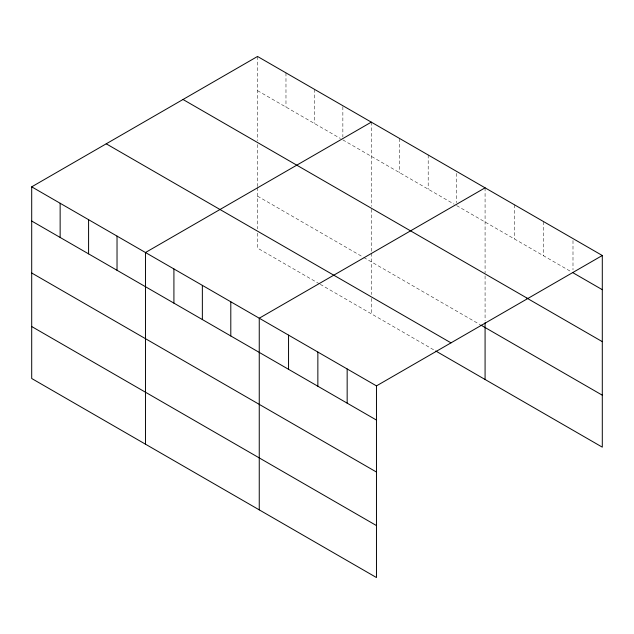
<?xml version="1.0" encoding="UTF-8"?>
<svg xmlns="http://www.w3.org/2000/svg" width="634" height="634" viewBox="0 0 634 634"><rect width="100%" height="100%" fill="white"/><g stroke="black" fill="none" stroke-linecap="round" stroke-linejoin="round"><path stroke-width="0.48" stroke-dasharray="3.17 2.38" d="M257.531 90.646L340.355 138.458M342.859 139.908L454.126 204.148M456.639 205.59L571.321 271.804M257.531 196.144L362.941 257.008M363.773 257.483L480.057 324.624M319.441 283.858L257.531 248.116L257.531 232.718M320.273 284.333L434.884 350.507M572.993 240.54L572.993 269.846M543.687 221.662L543.687 255.851M514.388 204.75L514.388 238.939M485.081 187.83L485.081 273.016M485.081 275.893L485.081 320.828M456.639 173.359L456.639 202.666M428.196 154.981L428.196 189.17M399.745 138.561L399.745 172.749M371.302 122.14L371.302 206.367M371.302 209.252L371.302 252.277M371.302 253.228L371.302 294.556M371.302 298.4L371.302 313.798M342.859 106.694L342.859 136.976M314.416 89.299L314.416 123.487M285.974 72.878L285.974 107.067M257.531 56.458L257.531 140.685M257.531 144.52L257.531 186.586M257.531 187.545L257.531 228.866"/><path stroke-width="0.95" d="M31.7 186.84L376.469 385.884L376.469 577.542L31.7 378.498L31.7 186.84L257.531 56.458L602.3 255.502L602.3 447.16L435.724 350.99M371.302 122.14L145.471 252.522L145.471 444.18M485.081 187.83L259.251 318.213L259.251 509.871M376.469 385.884L602.3 255.502M572.993 272.771L602.3 289.69M183.004 99.483L527.773 298.535M526.941 298.154L602.3 341.655M480.897 325.107L602.3 395.196M106.227 143.815L450.996 342.859M31.7 221.028L376.469 420.073M31.7 272.992L376.469 472.045M31.7 326.534L376.469 525.578M485.081 322.738L485.081 379.489M347.163 368.964L347.163 403.153M317.856 352.052L317.856 386.241M288.549 335.132L288.549 369.321M230.8 301.792L230.8 335.98M202.357 285.363L202.357 319.552M173.914 268.943L173.914 303.131M117.028 236.102L117.028 270.29M88.586 219.681L88.586 253.869M60.143 203.26L60.143 237.449"/></g></svg>
